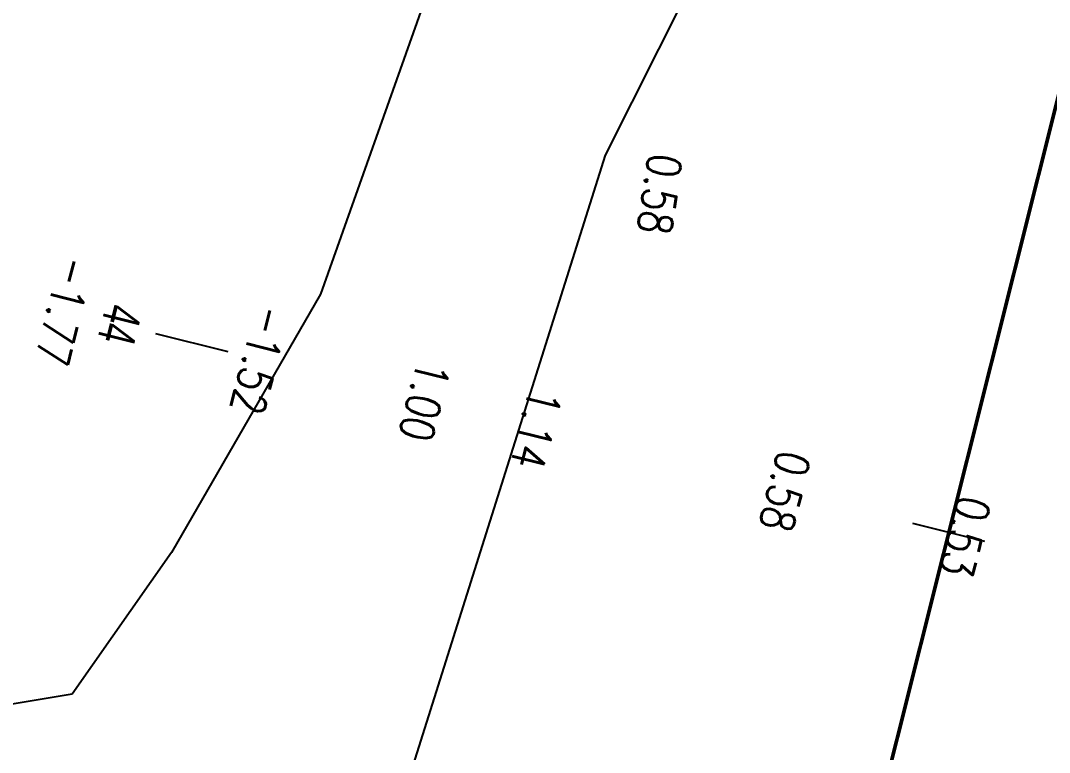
# Model space of a CAD drawing. Header units: metres. Extents: x 583412 to 583840, y 1186334 to 1187497.
# Drawn here: x 583698.45 to 583726.14, y 1187297.08 to 1187316.8 of the extents above; entities that cross this region are included whole.
import ezdxf
from ezdxf.enums import TextEntityAlignment as Align

# ---------------------------------------------------------------- set-up
doc = ezdxf.new("R2010")
doc.units = ezdxf.units.M
doc.header["$MEASUREMENT"] = 0
doc.linetypes.add('DASHDOT2', pattern=[0.5, 0.25, -0.125, 0, -0.125])
for name, color, linetype in [('CaoDoTN', 2, 'Continuous'), ('Docao', 22, 'Continuous'), ('ENTCOC', 6, 'Continuous'), ('KS_muong ao', 4, 'TALUYPHAI-KHKS'), ('TENCOCTUYEN', 1, 'Continuous'), ('TimtuyenKS', 7, 'Continuous'), ('TimtuyenTK', 7, 'Continuous')]:
    doc.layers.add(name, color=color, linetype=linetype)
doc.styles.add('ChuSo', font='vnsimple.shx')
doc.styles.add('KT3', font='VHARIALN.TTF', dxfattribs={"width": 0.8, "height": 1.5})
doc.linetypes.add('TALUYPHAI-KHKS', pattern='A,5,[130,ltypeshp,S=5,R=0,X=0,Y=-5],10,[130,ltypeshp,S=5,R=0,X=0,Y=-5],10,[130,ltypeshp,S=10,R=0,X=0,Y=-10],5', length=30)
doc.linetypes.add('TALUYTRAI-KHKS', pattern='A,5,[130,ltypeshp,S=5,R=0,X=0,Y=5],10,[130,ltypeshp,S=5,R=0,X=0,Y=5],10,[130,ltypeshp,S=10,R=0,X=0,Y=10],5', length=30)

msp = doc.modelspace()

# ---------------------------------------------------------------- linework, layer by layer
at = {"layer": 'ENTCOC'}
msp.add_line((583724.404, 1187302.765), (583722.464, 1187303.251), dxfattribs=at)
msp.add_line((583724.404, 1187302.765), (583722.464, 1187303.251), dxfattribs=at)
at = {"layer": 'KS_muong ao', "color": 125, "ltscale": 0.03}
for p, q in [((583710.335, 1187320.192), (583706.52, 1187309.424)), ((583706.52, 1187309.424), (583702.514, 1187302.468)), ((583702.514, 1187302.468), (583699.843, 1187298.657)), ((583699.843, 1187298.657), (583697.554, 1187298.276))]:
    msp.add_line(p, q, dxfattribs=at)
at = {"layer": 'KS_muong ao', "color": 125, "linetype": 'TALUYTRAI-KHKS', "ltscale": 0.03}
for p, q in [((583716.781, 1187318.34), (583714.186, 1187313.171)), ((583714.186, 1187313.171), (583702.818, 1187277.123))]:
    msp.add_line(p, q, dxfattribs=at)
at = {"layer": 'TENCOCTUYEN'}
msp.add_line((583704.034, 1187307.871), (583702.094, 1187308.358), dxfattribs=at)
at = {"layer": 'TimtuyenKS', "linetype": 'DASHDOT2', "ltscale": 5, "const_width": 0.1}
msp.add_lwpolyline([(583754.718, 1187427.796), (583497.925, 1186403.482)], dxfattribs=at)
at = {"layer": 'TimtuyenTK', "linetype": 'DASHDOT2', "ltscale": 5, "const_width": 0.1}
msp.add_lwpolyline([(583754.718, 1187427.796), (583497.925, 1186403.482)], dxfattribs=at)

# ---------------------------------------------------------------- texts
at = {"layer": 'CaoDoTN', "style": 'ChuSo', "width": 0.8}
for s, p in [('-1.77', (583699.184, 1187309.087)), ('-1.52', (583704.451, 1187307.767)), ('1.00', (583708.884, 1187306.656)), ('1.14', (583711.891, 1187305.902)), ('0.58', (583718.584, 1187304.224)), ('0.53', (583723.434, 1187303.008))]:
    msp.add_text(s, height=0.9, rotation=255.9262, dxfattribs=at).set_placement(p, align=Align.CENTER)
at = {"layer": 'Docao', "color": 3, "style": 'ChuSo', "width": 0.8}
msp.add_text('0.58', height=0.9, rotation=261.5963, dxfattribs=at).set_placement((583715.206, 1187312.186, 0.58), align=Align.CENTER)
at = {"layer": 'TENCOCTUYEN', "style": 'KT3', "width": 0.8}
msp.add_text('44', height=1, rotation=255.9262, dxfattribs=at).set_placement((583701.124, 1187308.601), align=Align.MIDDLE_CENTER)

doc.saveas('drawing.dxf')
